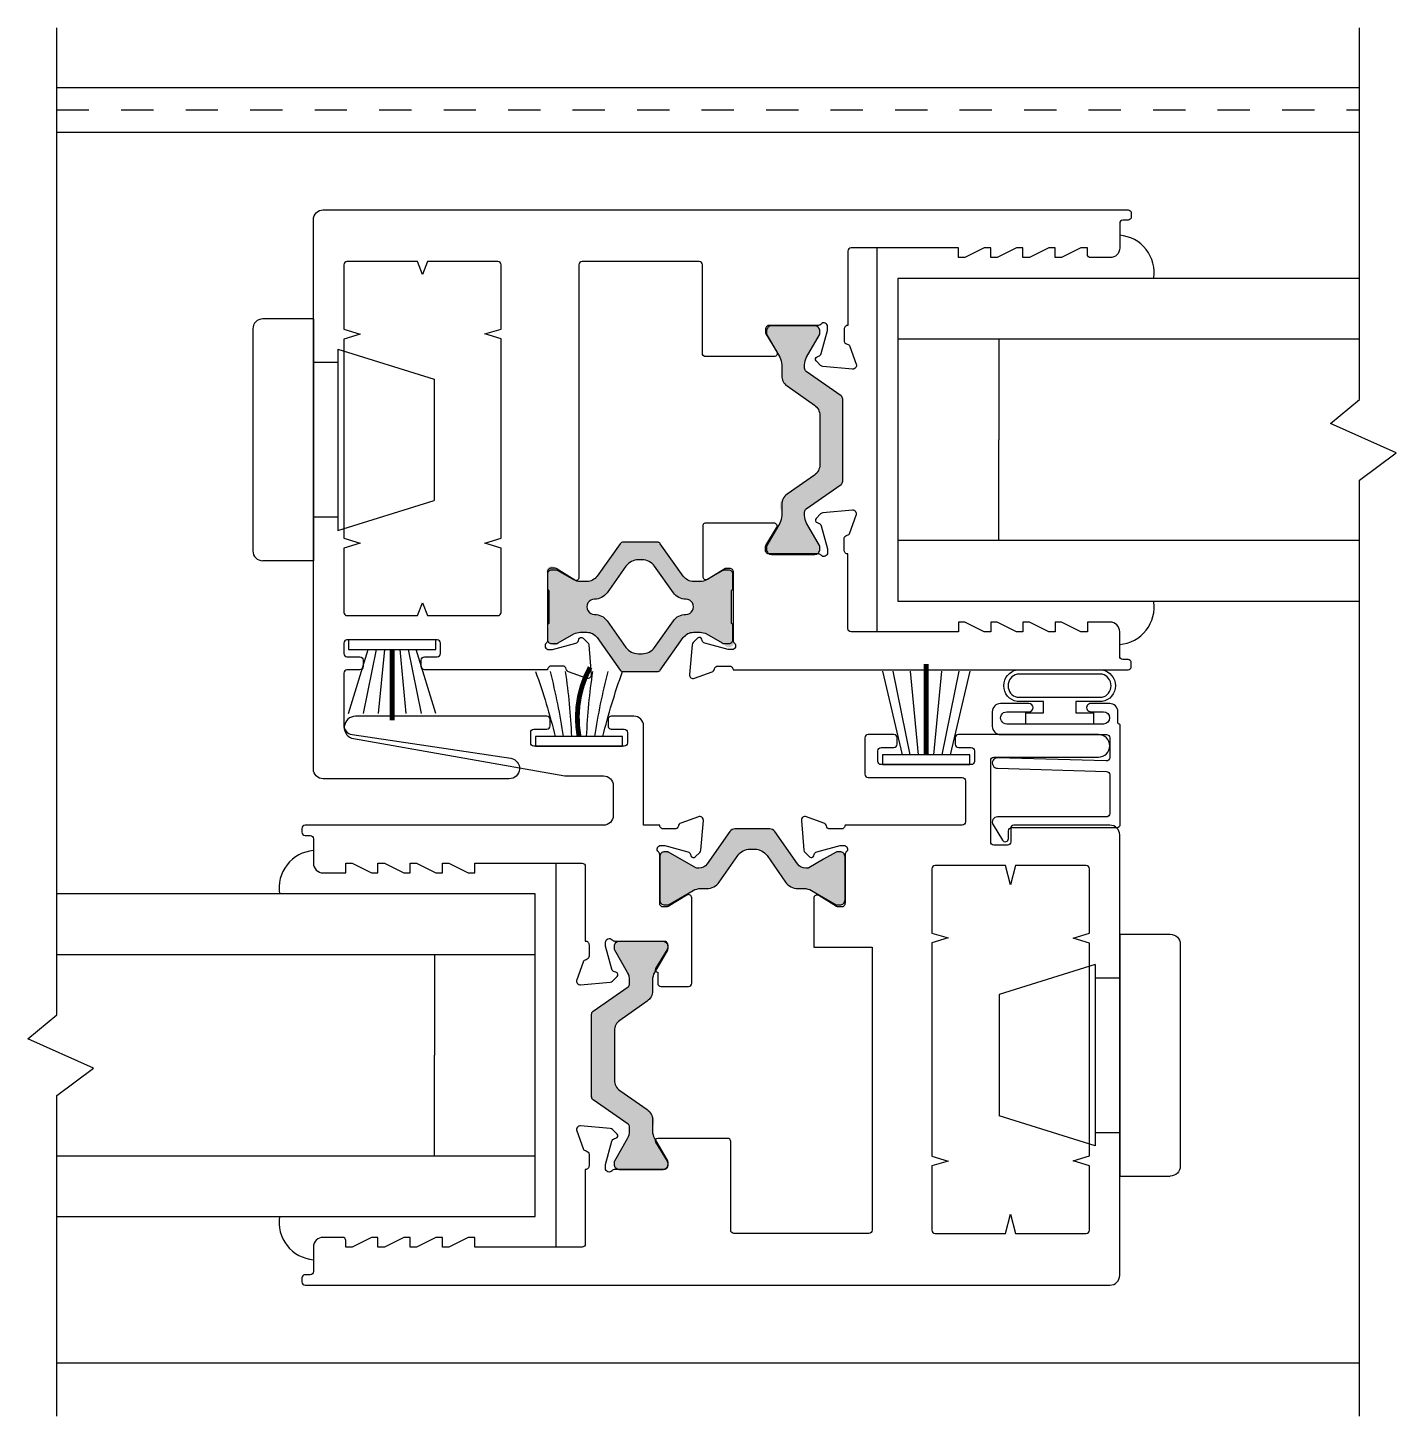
# Model space of a CAD drawing. Extents: x -9.6 to 40.2, y -9.9 to 28.
# Drawn here: x 4.926 to 9.169, y 0.963 to 5.269 of the extents above; entities that cross this region are included whole.
import ezdxf

# ---------------------------------------------------------------- set-up
doc = ezdxf.new("R2010")
doc.units = 0
doc.header["$LTSCALE"] = 0.25
doc.header["$MEASUREMENT"] = 0
doc.linetypes.add('HIDDEN', pattern=[0.375, 0.25, -0.125])
doc.layers.get('0').update_dxf_attribs({"linetype": 'CONTINUOUS'})
for name, color, linetype in [('GLASS-VINYL', 7, 'CONTINUOUS'), ('I-STRUT', 7, 'CONTINUOUS'), ('MISC', 7, 'CONTINUOUS'), ('SASH', 5, 'CONTINUOUS'), ('SEAL', 7, 'CONTINUOUS'), ('SILL-PAN', 7, 'CONTINUOUS'), ('VENT', 5, 'CONTINUOUS')]:
    doc.layers.add(name, color=color, linetype=linetype)
doc.styles.get("Standard").update_dxf_attribs({"font": 'simplex.shx'})

# ---------------------------------------------------------------- blocks, each defined once
blk = doc.blocks.new('25064-18mmX6mm-I-STRUT')
at = {"layer": 'I-STRUT'}
h = blk.add_hatch(color=256, dxfattribs=at)
h.dxf.hatch_style = 1
h.paths.add_polyline_path([(-0.2205, 0.3535, 0.414214), (-0.2362, 0.3377, 0.469068), (-0.2352, 0.3257), (-0.189, 0.2457), (-0.189, 0.1993, 0.244698), (-0.1722, 0.167), (-0.0877, 0.1078, -0.244698), (-0.0709, 0.0756), (-0.0709, -0.0773, -0.244698), (-0.0877, -0.1095), (-0.1722, -0.1687, 0.384668), (-0.1922, -0.2176, -0.227519), (-0.1953, -0.2583), (-0.2352, -0.3274, 0.131652), (-0.2362, -0.3313, 0.640011), (-0.2205, -0.3552), (-0.0866, -0.3552, 0.414214), (-0.0709, -0.3394, 0.469068), (-0.0719, -0.3274), (-0.1181, -0.2474), (-0.1181, -0.2174), (-0.005, -0.1382, 0.244698), (0, -0.1285), (0, -0.1268), (0, 0.1268, 0.244698), (-0.005, 0.1365), (-0.1181, 0.2157), (-0.1181, 0.2457), (-0.0719, 0.3257, 0.131652), (-0.0709, 0.3296, 0.640011), (-0.0866, 0.3535)])
blk.add_lwpolyline([(0, -0.1299), (0, -0.1268), (0, 0.1268, 0.244698), (-0.005, 0.1365), (-0.1131, 0.2122, -0.244698), (-0.1181, 0.2218), (-0.1181, 0.233, -0.131652), (-0.1118, 0.2566), (-0.0719, 0.3257, 0.131652), (-0.0709, 0.3296), (-0.0709, 0.3377, 0.414214), (-0.0866, 0.3535), (-0.2205, 0.3535, 0.414214), (-0.2362, 0.3377), (-0.2362, 0.3296, 0.131652), (-0.2352, 0.3257), (-0.1953, 0.2566, -0.131652), (-0.189, 0.233), (-0.189, 0.1993, 0.244698), (-0.1722, 0.167), (-0.0877, 0.1078, -0.244698), (-0.0709, 0.0756), (-0.0709, -0.0773, -0.244698), (-0.0877, -0.1095), (-0.1722, -0.1687, 0.244698), (-0.189, -0.201), (-0.189, -0.2347, -0.131652), (-0.1953, -0.2583), (-0.2352, -0.3274, 0.131652), (-0.2362, -0.3313), (-0.2362, -0.3394, 0.414214), (-0.2205, -0.3552), (-0.0866, -0.3552, 0.414214), (-0.0709, -0.3394), (-0.0709, -0.3313, 0.131652), (-0.0719, -0.3274), (-0.1118, -0.2583, -0.131652), (-0.1181, -0.2347), (-0.1181, -0.2235, -0.244698), (-0.1131, -0.2139), (-0.005, -0.1382, 0.244698), (0, -0.1285)], format="xyb", dxfattribs=at)
blk = doc.blocks.new('25065-14.6mmX10.2mm-I-STRUT')
at = {"layer": 'I-STRUT'}
h = blk.add_hatch(color=256, dxfattribs=at)
h.dxf.hatch_style = 1
h.paths.add_polyline_path([(-0.2213, 0.1958, 0.242889), (-0.2309, 0.2008), (-0.2835, 0.2008), (-0.336, 0.2008, 0.242889), (-0.3456, 0.1958), (-0.417, 0.0953, -0.242889), (-0.4491, 0.0787), (-0.4802, 0.0787), (-0.5378, 0.112, 0.131652), (-0.5437, 0.1136, 1.253406), (-0.5709, 0.1018), (-0.5709, 0.0591), (-0.5708, 0.0584, 0.217301), (-0.5669, 0.0512), (-0.5669, -0.0512), (-0.5709, -0.1018, 0.414214), (-0.5591, -0.1136, 0.629762), (-0.5378, -0.112), (-0.4802, -0.0787), (-0.4491, -0.0787, -0.242889), (-0.417, -0.0953), (-0.3456, -0.1958, 0.242889), (-0.336, -0.2008), (-0.2835, -0.2008), (-0.2309, -0.2008, 0.242889), (-0.2213, -0.1958), (-0.1499, -0.0953, -0.242889), (-0.1178, -0.0787), (-0.0867, -0.0787), (-0.0291, -0.112, 0.131652), (-0.0232, -0.1136, 1.253406), (0.0039, -0.1018), (0.0039, -0.0591), (0.0039, -0.0584, 0.217301), (0, -0.0512), (0, 0.0512), (0.0039, 0.1018, 0.414214), (-0.0079, 0.1136, 0.629762), (-0.0291, 0.112), (-0.0867, 0.0787), (-0.1178, 0.0787, -0.242889), (-0.1499, 0.0953)])
h.paths.add_polyline_path([(-0.2392, 0.1261), (-0.1807, 0.0438, 0.244669), (-0.1419, 0.0239, -1.006741), (-0.1419, -0.0234, 0.244669), (-0.1807, -0.0432), (-0.2392, -0.1255, -0.242889), (-0.2777, -0.1454), (-0.2835, -0.1454), (-0.2892, -0.1454, -0.242889), (-0.3277, -0.1255), (-0.3862, -0.0432, 0.244669), (-0.425, -0.0234, -1.006741), (-0.425, 0.0239, 0.244669), (-0.3862, 0.0438), (-0.3277, 0.1261, -0.242889), (-0.2892, 0.1459), (-0.2835, 0.1459), (-0.2777, 0.1459, -0.242889)], flags=16)
for points in [[(-0.5709, -0.0591), (-0.5709, -0.1018, 0.414214), (-0.5591, -0.1136), (-0.5437, -0.1136, 0.131652), (-0.5378, -0.112), (-0.4893, -0.084, -0.131652), (-0.4697, -0.0787), (-0.4491, -0.0787, -0.242889), (-0.417, -0.0953), (-0.3456, -0.1958, 0.242889), (-0.336, -0.2008), (-0.2835, -0.2008), (-0.2309, -0.2008, 0.242889), (-0.2213, -0.1958), (-0.1499, -0.0953, -0.242889), (-0.1178, -0.0787), (-0.0973, -0.0787, -0.131652), (-0.0776, -0.084), (-0.0291, -0.112, 0.131652), (-0.0232, -0.1136), (-0.0079, -0.1136, 0.414214), (0.0039, -0.1018), (0.0039, -0.0591, 0.236068), (0, -0.0512), (0, 0.0512, 0.236068), (0.0039, 0.0591), (0.0039, 0.1018, 0.414214), (-0.0079, 0.1136), (-0.0232, 0.1136, 0.131652), (-0.0291, 0.112), (-0.0776, 0.084, -0.131652), (-0.0973, 0.0787), (-0.1178, 0.0787, -0.242889), (-0.1499, 0.0953), (-0.2213, 0.1958, 0.242889), (-0.2309, 0.2008), (-0.2835, 0.2008), (-0.336, 0.2008, 0.242889), (-0.3456, 0.1958), (-0.417, 0.0953, -0.242889), (-0.4491, 0.0787), (-0.4697, 0.0787, -0.131652), (-0.4893, 0.084), (-0.5378, 0.112, 0.131652), (-0.5437, 0.1136), (-0.5591, 0.1136, 0.414214), (-0.5709, 0.1018), (-0.5709, 0.0591, 0.236068), (-0.5669, 0.0512), (-0.5669, -0.0512, 0.236068)], [(-0.425, -0.0234, -0.244669), (-0.3862, -0.0432), (-0.3277, -0.1255, 0.242889), (-0.2892, -0.1454), (-0.2835, -0.1454), (-0.2777, -0.1454, 0.242889), (-0.2392, -0.1255), (-0.1807, -0.0432, -0.244669), (-0.1419, -0.0234, 1.006741), (-0.1419, 0.0239, -0.244669), (-0.1807, 0.0438), (-0.2392, 0.1261, 0.242889), (-0.2777, 0.1459), (-0.2835, 0.1459), (-0.2892, 0.1459, 0.242889), (-0.3277, 0.1261), (-0.3862, 0.0438, -0.244669), (-0.425, 0.0239, 1.006741)]]:
    blk.add_lwpolyline(points, format="xyb", close=True, dxfattribs=at)
blk = doc.blocks.new('3727-1-THERMAL-SLIDING-INTERLOCKER')
at = {"layer": 'VENT'}
for points in [[(2.5, 0.84), (2.5, 0.764, -0.414214), (2.47, 0.734), (2.41, 0.734, -0.414214), (2.4, 0.744), (2.4, 0.764), (2.38, 0.764), (2.32, 0.734), (2.3, 0.734), (2.3, 0.764), (2.28, 0.764), (2.22, 0.734), (2.2, 0.734), (2.2, 0.764), (2.18, 0.764), (2.12, 0.734), (2.1, 0.734), (2.1, 0.764), (2.08, 0.764), (2.02, 0.734), (2, 0.734), (2, 0.764), (1.667, 0.764, 0.414214), (1.657, 0.754), (1.657, 0.524, 0.414214), (1.6454, 0.5124), (1.6454, 0.4775, 0.359508), (1.6548, 0.4661, -0.263725), (1.6635, 0.4587), (1.6834, 0.4041), (1.6834, 0.404, -0.548619), (1.6715, 0.3885), (1.5799, 0.3965, -0.176327), (1.5727, 0.3999), (1.5586, 0.4139, -0.57735), (1.562, 0.4269), (1.5664, 0.4281, 0.267949), (1.5746, 0.4363), (1.594, 0.5085, 0.065543), (1.5944, 0.5115), (1.5944, 0.5201, 0.6885), (1.5741, 0.5279, -0.213422), (1.5654, 0.524), (1.413, 0.524, 0.414214), (1.4014, 0.5124), (1.4014, 0.5038, 0.137872), (1.4031, 0.4978), (1.4369, 0.4424, -0.585524), (1.4283, 0.4272), (1.216, 0.4272, -0.414214), (1.206, 0.4372), (1.206, 0.712, 0.414214), (1.196, 0.722), (0.8328, 0.722, 0.414214), (0.8228, 0.712), (0.8228, -0.2596, -0.585524), (0.811, -0.2662), (0.7522, -0.2303, 0.137872), (0.7462, -0.2286), (0.7376, -0.2286, 0.414214), (0.726, -0.2402), (0.726, -0.4524, -0.213422), (0.7221, -0.4611, 0.6885), (0.7299, -0.4814), (0.7385, -0.4814, 0.065543), (0.7415, -0.481), (0.8137, -0.4616, 0.267949), (0.8219, -0.4534), (0.8231, -0.449, -0.57735), (0.8361, -0.4456), (0.8501, -0.4597, -0.176327), (0.8535, -0.4669), (0.8615, -0.5585, -0.548619), (0.846, -0.5704), (0.8459, -0.5704), (0.7913, -0.5505, -0.263725), (0.7839, -0.5418, 0.359508), (0.7725, -0.5324), (0.7376, -0.5324, 0.414214), (0.726, -0.544), (0.344, -0.544, -0.414214), (0.334, -0.534), (0.334, -0.514, -0.414214), (0.344, -0.504), (0.384, -0.504, 0.414214), (0.394, -0.494), (0.394, -0.461, 0.414214), (0.384, -0.451), (0.104, -0.451, 0.414214), (0.094, -0.461), (0.094, -0.494, 0.414214), (0.104, -0.504), (0.144, -0.504, -0.414214), (0.154, -0.514), (0.154, -0.534, -0.414214), (0.144, -0.544), (0.104, -0.544, 0.414214), (0.094, -0.554), (0.094, -0.7151, 0.3714), (0.1196, -0.7448), (0.6118, -0.8184, -0.928445), (0.6071, -0.882), (0.03, -0.882, -0.414214), (0, -0.852), (0, 0.852, -0.414214), (0.03, 0.882), (2.526, 0.882, -0.414214), (2.536, 0.872), (2.536, 0.86, -0.414214), (2.526, 0.85), (2.51, 0.85, 0.414214)], [(0.094, 0.5125), (0.1445, 0.497), (0.094, 0.4815), (0.094, -0.1355), (0.1445, -0.151), (0.094, -0.1665), (0.094, -0.366, 0.414214), (0.104, -0.376), (0.3227, -0.376), (0.3382, -0.336), (0.3537, -0.376), (0.572, -0.376, 0.414214), (0.582, -0.366), (0.582, -0.1666), (0.5315, -0.1513), (0.582, -0.136), (0.582, 0.482), (0.5315, 0.4973), (0.582, 0.5126), (0.582, 0.712, 0.414214), (0.572, 0.722), (0.3537, 0.722), (0.3382, 0.682), (0.3227, 0.722), (0.104, 0.722, 0.414214), (0.094, 0.712)]]:
    blk.add_lwpolyline(points, format="xyb", close=True, dxfattribs=at)
blk = doc.blocks.new('3727-2-THERMAL-SLIDING-INTERLOCKER')
at = {"layer": 'VENT'}
blk.add_lwpolyline([(1.1809, -0.5704), (1.2355, -0.5505, 0.263725), (1.2429, -0.5418, -0.359508), (1.2543, -0.5324), (1.2892, -0.5324, -0.414214), (1.3008, -0.544), (2.5254, -0.544, 0.414214), (2.5354, -0.534), (2.5354, -0.522, 0.414214), (2.5254, -0.512), (2.5094, -0.512, -0.414214), (2.4994, -0.502), (2.4994, -0.426, 0.414214), (2.4694, -0.396), (2.3994, -0.396), (2.3994, -0.426), (2.3794, -0.426), (2.3194, -0.396), (2.2994, -0.396), (2.2994, -0.426), (2.2794, -0.426), (2.2194, -0.396), (2.1994, -0.396), (2.1994, -0.426), (2.1794, -0.426), (2.1194, -0.396), (2.0994, -0.396), (2.0994, -0.426), (2.0794, -0.426), (2.0194, -0.396), (1.9994, -0.396), (1.9994, -0.426), (1.6664, -0.426, -0.414214), (1.6564, -0.416), (1.6564, -0.1849, -0.414214), (1.6448, -0.1732), (1.6448, -0.1384, -0.359508), (1.6542, -0.127, 0.263725), (1.6629, -0.1195), (1.6828, -0.065), (1.6828, -0.0649, 0.548619), (1.6709, -0.0493), (1.5793, -0.0574, 0.176327), (1.5721, -0.0607), (1.558, -0.0748, 0.57735), (1.5615, -0.0878), (1.5658, -0.0889, -0.267949), (1.5741, -0.0972), (1.5934, -0.1694, -0.065543), (1.5938, -0.1724), (1.5938, -0.181, -0.6885), (1.5735, -0.1887, 0.213422), (1.5649, -0.1849), (1.4124, -0.1849, -0.414214), (1.4008, -0.1732), (1.4008, -0.1647, -0.137872), (1.4025, -0.1586), (1.4357, -0.1042, 0.585524), (1.4272, -0.089), (1.2164, -0.089, 0.414214), (1.2064, -0.099), (1.2064, -0.254, 0.585524), (1.2216, -0.2626), (1.2746, -0.2303, -0.137872), (1.2806, -0.2286), (1.2892, -0.2286, -0.414214), (1.3008, -0.2402), (1.3008, -0.4524, 0.213422), (1.3047, -0.4611, -0.6885), (1.2969, -0.4814), (1.2883, -0.4814, -0.065543), (1.2853, -0.481), (1.2131, -0.4616, -0.267949), (1.2049, -0.4534), (1.2037, -0.449, 0.57735), (1.1907, -0.4456), (1.1767, -0.4597, 0.176327), (1.1733, -0.4669), (1.1653, -0.5585, 0.548619), (1.1808, -0.5704)], format="xyb", close=True, dxfattribs=at)
blk = doc.blocks.new('A$C1D443341')
for p, q in [((0.188, 0.75), (0.031, 0.75)), ((0.188, 0.75), (0.188, 0)), ((0, 0.719), (0, 0.031)), ((0.264, 0.656), (0.562, 0.563)), ((0.264, 0.656), (0.264, 0.094)), ((0.264, 0.615), (0.188, 0.615)), ((0.562, 0.563), (0.562, 0.187)), ((0.264, 0.094), (0.562, 0.187)), ((0.264, 0.135), (0.188, 0.135)), ((0.188, 0), (0.031, 0))]:
    blk.add_line(p, q)
for centre, start, end in [((0.031, 0.719), 90, 180), ((0.031, 0.031), 180, 270)]:
    blk.add_arc(centre, 0.031, start, end)
blk = doc.blocks.new('*U114')
for p, q in [((0.03, 0.0494), (0.2285, 0.0899)), ((0.03, 0.0235), (0.2285, 0.0428)), ((0.03, -0.0235), (0.2285, -0.0428)), ((0.03, -0.0494), (0.2285, -0.0899))]:
    blk.add_line(p, q)
at = {"layer": 'SEAL'}
for p, q in [((0.2285, 0.135), (0.03, 0.0742)), ((0.2285, -0.135), (0.03, -0.0742))]:
    blk.add_line(p, q, dxfattribs=at)
blk.add_lwpolyline([(0, -0.135), (0, 0.135), (0.03, 0.135), (0.03, -0.135)], close=True, dxfattribs=at)
at = {"layer": 'SEAL', "const_width": 0.015}
blk.add_lwpolyline([(0.03, 0), (0.2496, 0)], dxfattribs=at)
at = {"flags": 9}
for tag, p in [('MANUFACTURER_PART_#', (0, -0.1988)), ('FLEETWOOD_PART_#', (-0.0006, -0.2487))]:
    blk.add_attdef(tag, p, '', height=0.0312, dxfattribs=at)
blk = doc.blocks.new('3727-SLIDING-INTERLOCK-ASSEMBLY')
for name, p in [('3727-1-THERMAL-SLIDING-INTERLOCKER', (-1.8119, -0.1719)), ('25064-18mmX6mm-I-STRUT', (-0.1708, -0.0029)), ('3727-2-THERMAL-SLIDING-INTERLOCKER', (-1.8113, -0.1719)), ('25065-14.6mmX10.2mm-I-STRUT', (-0.5151, -0.5208))]:
    blk.add_blockref(name, p)
at = {"layer": 'MISC'}
blk.add_blockref('A$C1D443341', (-1.9999, -0.3779), dxfattribs=at)
at = {"layer": 'SEAL', "xscale": -1, "rotation": 90}
blk.add_blockref('*U114', (-1.5679, -0.6229), dxfattribs=at)
blk = doc.blocks.new('3728-1-FIXED-INTERLOCKER')
at = {"layer": 'VENT', "linetype": 'Continuous'}
blk.add_lwpolyline([(-0.9169, 0.7195), (-0.9715, 0.7394), (-0.9715, 0.7394, 0.548619), (-0.9871, 0.7275), (-0.9791, 0.6359, 0.176327), (-0.9757, 0.6287), (-0.9616, 0.6146, 0.57735), (-0.9487, 0.618), (-0.9475, 0.6224, -0.267949), (-0.9393, 0.6306), (-0.8671, 0.65, -0.065543), (-0.8641, 0.6504), (-0.8555, 0.6504, -0.6885), (-0.8477, 0.6301, 0.213422), (-0.8516, 0.6214), (-0.8516, 0.471, -0.414214), (-0.8632, 0.4594), (-0.8718, 0.4594, -0.137872), (-0.8778, 0.4611), (-0.9332, 0.4949, 0.585524), (-0.9484, 0.4864), (-0.9484, 0.3344), (-0.7674, 0.3344), (-0.7674, -0.543, -0.414214), (-0.7774, -0.553), (-1.196, -0.553, -0.414214), (-1.206, -0.543), (-1.206, -0.268, 0.414214), (-1.216, -0.258), (-1.4324, -0.258, 0.585524), (-1.439, -0.2698), (-1.4031, -0.3286, -0.137872), (-1.4014, -0.3346), (-1.4014, -0.3432, -0.414214), (-1.413, -0.3548), (-1.5654, -0.3548, 0.213422), (-1.5741, -0.3587, -0.6885), (-1.5944, -0.3509), (-1.5944, -0.3423, -0.065543), (-1.594, -0.3393), (-1.5746, -0.2671, -0.267949), (-1.5664, -0.2589), (-1.562, -0.2577, 0.57735), (-1.5586, -0.2447), (-1.5727, -0.2307, 0.176327), (-1.5799, -0.2273), (-1.6715, -0.2193, 0.548619), (-1.6834, -0.2348), (-1.6834, -0.2349), (-1.6635, -0.2895, 0.263725), (-1.6548, -0.2969, -0.359508), (-1.6454, -0.3083), (-1.6454, -0.3432, -0.414214), (-1.657, -0.3548), (-1.657, -0.585, -0.414214), (-1.667, -0.595), (-2, -0.595), (-2, -0.565), (-2.02, -0.565), (-2.08, -0.595), (-2.1, -0.595), (-2.1, -0.565), (-2.12, -0.565), (-2.18, -0.595), (-2.2, -0.595), (-2.2, -0.565), (-2.22, -0.565), (-2.28, -0.595), (-2.3, -0.595), (-2.3, -0.565), (-2.32, -0.565), (-2.38, -0.595), (-2.4, -0.595), (-2.4, -0.575, 0.414214), (-2.41, -0.565), (-2.47, -0.565, 0.414214), (-2.5, -0.595), (-2.5, -0.671, -0.414214), (-2.51, -0.681), (-2.526, -0.681, 0.414214), (-2.536, -0.691), (-2.536, -0.703, 0.414214), (-2.526, -0.713), (-0.03, -0.713, 0.414214), (0, -0.683), (0, 0.683, 0.414214), (-0.03, 0.713), (-0.328, 0.713, 0.414214), (-0.338, 0.703), (-0.338, 0.661, -0.414214), (-0.348, 0.651), (-0.39, 0.651, -0.414214), (-0.4, 0.661), (-0.4, 0.914, -0.414214), (-0.39, 0.924), (-0.066, 0.924, 1), (-0.066, 0.994), (-0.5, 0.994, 0.414214), (-0.51, 0.984), (-0.51, 0.964, 0.414214), (-0.5, 0.954), (-0.46, 0.954, -0.414214), (-0.45, 0.944), (-0.45, 0.911, -0.414214), (-0.46, 0.901), (-0.74, 0.901, -0.414214), (-0.75, 0.911), (-0.75, 0.944, -0.414214), (-0.74, 0.954), (-0.7, 0.954, 0.414214), (-0.69, 0.964), (-0.69, 0.984, 0.414214), (-0.7, 0.994), (-0.78, 0.994, 0.414214), (-0.79, 0.984), (-0.79, 0.871, 0.414214), (-0.78, 0.861), (-0.488, 0.861, -0.414214), (-0.478, 0.851), (-0.478, 0.723, -0.414214), (-0.488, 0.713), (-0.8516, 0.713, -0.414214), (-0.8632, 0.7014), (-0.8981, 0.7014, -0.359508), (-0.9095, 0.7108, 0.263725), (-0.9169, 0.7195), (-0.9715, 0.7394), (-0.9715, 0.7394, 0.548619), (-0.9871, 0.7275), (-0.9791, 0.6359)], format="xyb", dxfattribs=at)
blk.add_lwpolyline([(-0.094, -0.3435), (-0.1445, -0.328), (-0.094, -0.3125), (-0.094, 0.3475), (-0.1445, 0.363), (-0.094, 0.3785), (-0.094, 0.578, 0.414214), (-0.104, 0.588), (-0.3227, 0.588), (-0.3382, 0.528), (-0.3537, 0.588), (-0.572, 0.588, 0.414214), (-0.582, 0.578), (-0.582, 0.3786), (-0.5315, 0.3633), (-0.582, 0.348), (-0.582, -0.313), (-0.5315, -0.3283), (-0.582, -0.3436), (-0.582, -0.543, 0.414214), (-0.572, -0.553), (-0.3537, -0.553), (-0.3382, -0.493), (-0.3227, -0.553), (-0.104, -0.553, 0.414214), (-0.094, -0.543)], format="xyb", close=True, dxfattribs=at)
blk = doc.blocks.new('3728-2-FIXED-INTERLOCKER')
at = {"layer": 'VENT', "linetype": 'Continuous'}
blk.add_lwpolyline([(-1.8264, 1.001, -0.414214), (-1.8164, 1.011), (-1.7764, 1.011, 0.414214), (-1.7664, 1.021), (-1.7664, 1.041, 0.414214), (-1.7764, 1.051), (-2.3695, 1.051, 0.916331), (-2.3756, 0.9815), (-1.7204, 0.866), (-1.6004, 0.866, -0.414214), (-1.5704, 0.836), (-1.5704, 0.743, -0.414214), (-1.6004, 0.713), (-2.526, 0.713, 0.414214), (-2.536, 0.703), (-2.536, 0.691, 0.414214), (-2.526, 0.681), (-2.51, 0.681, -0.414214), (-2.5, 0.671), (-2.5, 0.595, 0.414214), (-2.47, 0.565), (-2.4, 0.565), (-2.4, 0.595), (-2.38, 0.595), (-2.32, 0.565), (-2.3, 0.565), (-2.3, 0.595), (-2.28, 0.595), (-2.22, 0.565), (-2.2, 0.565), (-2.2, 0.595), (-2.18, 0.595), (-2.12, 0.565), (-2.1, 0.565), (-2.1, 0.595), (-2.08, 0.595), (-2.02, 0.565), (-2, 0.565), (-2, 0.595), (-1.667, 0.595, -0.414214), (-1.657, 0.585), (-1.657, 0.3539, -0.414214), (-1.6454, 0.3422), (-1.6454, 0.3074, -0.359508), (-1.6548, 0.296, 0.263725), (-1.6635, 0.2885), (-1.6834, 0.234), (-1.6834, 0.2339, 0.548619), (-1.6715, 0.2183), (-1.5799, 0.2264, 0.176327), (-1.5727, 0.2297), (-1.5586, 0.2438, 0.57735), (-1.562, 0.2568), (-1.5664, 0.2579, -0.267949), (-1.5746, 0.2662), (-1.594, 0.3384, -0.065543), (-1.5944, 0.3414), (-1.5944, 0.35, -0.6885), (-1.5741, 0.3577, 0.213422), (-1.5654, 0.3539), (-1.413, 0.3539, -0.414214), (-1.4014, 0.3422), (-1.4014, 0.3337, -0.137872), (-1.4031, 0.3276), (-1.439, 0.2688, 0.585524), (-1.4324, 0.257), (-1.4324, 0.223, 0.414214), (-1.4224, 0.213), (-1.337, 0.213, 0.414214), (-1.327, 0.223), (-1.327, 0.4879, 0.585524), (-1.3422, 0.4964), (-1.4001, 0.4611, -0.137872), (-1.4062, 0.4594), (-1.4148, 0.4594, -0.414214), (-1.4264, 0.471), (-1.4264, 0.6214, 0.213422), (-1.4303, 0.6301, -0.6885), (-1.4225, 0.6504), (-1.4139, 0.6504, -0.065543), (-1.4109, 0.65), (-1.3387, 0.6306, -0.267949), (-1.3305, 0.6224), (-1.3293, 0.618, 0.57735), (-1.3163, 0.6146), (-1.3022, 0.6287, 0.176327), (-1.2989, 0.6359), (-1.2909, 0.7275, 0.548619), (-1.3064, 0.7394), (-1.3065, 0.7394), (-1.3611, 0.7195, 0.263725), (-1.3685, 0.7108, -0.359508), (-1.3799, 0.7014), (-1.4148, 0.7014, -0.414214), (-1.4264, 0.713), (-1.4764, 0.713), (-1.4764, 0.7587), (-1.4764, 1.021, 0.414214), (-1.5064, 1.051), (-1.5764, 1.051, 0.414214), (-1.5864, 1.041), (-1.5864, 1.021, 0.414214), (-1.5764, 1.011), (-1.5364, 1.011, -0.414214), (-1.5264, 1.001), (-1.5264, 0.968, -0.414214), (-1.5364, 0.958), (-1.8164, 0.958, -0.414214), (-1.8264, 0.968)], format="xyb", close=True, dxfattribs=at)
blk = doc.blocks.new('25066-14.6mmX6mm-I-STRUT')
at = {"layer": 'I-STRUT'}
h = blk.add_hatch(color=256, dxfattribs=at)
h.dxf.hatch_style = 1
h.paths.add_polyline_path([(-0.0068, -0.063), (0, -0.063), (0.0068, -0.063, -0.244698), (0.0455, -0.0831), (0.1027, -0.1649, 0.304221), (0.1509, -0.1859, -0.181711), (0.1837, -0.1914), (0.2205, -0.2126), (0.2596, -0.2352, 0.131652), (0.2635, -0.2362, 0.640011), (0.2874, -0.2205), (0.2874, -0.2008), (0.2874, -0.1063), (0.2874, -0.0866, 0.414214), (0.2717, -0.0709, 0.469068), (0.2596, -0.0719), (0.2205, -0.0945), (0.1755, -0.1205, -0.131652), (0.1696, -0.122), (0.166, -0.122, -0.244698), (0.1402, -0.1086), (0.07, -0.0084, 0.244698), (0.0539, 0), (0, 0), (-0.0539, 0, 0.244698), (-0.07, -0.0084), (-0.1402, -0.1086, -0.244698), (-0.166, -0.122), (-0.1728, -0.122), (-0.2596, -0.0719, 0.131652), (-0.2635, -0.0709, 0.640011), (-0.2874, -0.0866), (-0.2874, -0.1063), (-0.2874, -0.2008), (-0.2874, -0.2205, 0.414214), (-0.2717, -0.2362, 0.469068), (-0.2596, -0.2352), (-0.1728, -0.185), (-0.1414, -0.185, 0.244698), (-0.1027, -0.1649), (-0.0455, -0.0831, -0.244698)])
blk.add_lwpolyline([(-0.2635, -0.0709), (-0.2717, -0.0709, 0.414214), (-0.2874, -0.0866), (-0.2874, -0.1063), (-0.2874, -0.2008), (-0.2874, -0.2205, 0.414214), (-0.2717, -0.2362), (-0.2635, -0.2362, 0.131652), (-0.2596, -0.2352), (-0.1837, -0.1914, -0.131652), (-0.1601, -0.185), (-0.1414, -0.185, 0.244698), (-0.1027, -0.1649), (-0.0455, -0.0831, -0.244698), (-0.0068, -0.063), (0, -0.063), (0.0068, -0.063, -0.244698), (0.0455, -0.0831), (0.1027, -0.1649, 0.244698), (0.1414, -0.185), (0.1601, -0.185, -0.131652), (0.1837, -0.1914), (0.2205, -0.2126), (0.2596, -0.2352, 0.131652), (0.2635, -0.2362), (0.2717, -0.2362, 0.414214), (0.2874, -0.2205), (0.2874, -0.2008), (0.2874, -0.1063), (0.2874, -0.0866, 0.414214), (0.2717, -0.0709), (0.2635, -0.0709, 0.131652), (0.2596, -0.0719), (0.2205, -0.0945), (0.1755, -0.1205, -0.131652), (0.1696, -0.122), (0.166, -0.122, -0.244698), (0.1402, -0.1086), (0.07, -0.0084, 0.244698), (0.0539, 0), (0, 0), (-0.0539, 0, 0.244698), (-0.07, -0.0084), (-0.1402, -0.1086, -0.244698), (-0.166, -0.122), (-0.1696, -0.122, -0.131652), (-0.1755, -0.1205), (-0.2596, -0.0719), (-0.2614, -0.0709), (-0.2635, -0.0709, -0.131652), (-0.2596, -0.0719)], format="xyb", dxfattribs=at)
blk = doc.blocks.new('*U115')
for centre, radius, start, end in [((-0.3932, 1.8385), 1.8144, 283.4872, 290.1344), ((-0.2541, 1.9815), 1.9529, 278.3647, 284.3947), ((-0.0497, 1.9172), 1.8953, 272.4104, 278.5292), ((-0.0497, -1.9172), 1.8953, 81.4708, 87.5896), ((-0.2541, -1.9815), 1.9529, 75.6053, 81.6353), ((-0.3932, -1.8385), 1.8144, 69.8656, 76.5128)]:
    blk.add_arc(centre, radius, start, end)
at = {"layer": 'SEAL'}
blk.add_lwpolyline([(0, -0.135), (0, 0.135), (0.03, 0.135), (0.03, -0.135)], close=True, dxfattribs=at)
at = {"layer": 'SEAL', "const_width": 0.015}
blk.add_lwpolyline([(0.03, 0, 0.171612), (0.2445, 0.0342)], format="xyb", dxfattribs=at)
at = {"flags": 9}
for tag, p in [('MANUFACTURER_PART_#', (0, -0.1988)), ('FLEETWOOD_PART_#', (-0.0006, -0.2487))]:
    blk.add_attdef(tag, p, '', height=0.0312, dxfattribs=at)
blk = doc.blocks.new('19117-Seal')
for p, q in [((0.29, 0.1349), (0.03, 0.0742)), ((0.03, 0.0494), (0.29, 0.1025)), ((0.03, 0.0235), (0.29, 0.0488)), ((0.03, -0.0235), (0.29, -0.0488)), ((0.03, -0.0494), (0.29, -0.1025)), ((0.29, -0.135), (0.03, -0.0742))]:
    blk.add_line(p, q)
at = {"const_width": 0.015}
blk.add_lwpolyline([(0.03, 0), (0.3116, 0)], dxfattribs=at)
at = {"layer": 'SEAL'}
blk.add_lwpolyline([(0, -0.135), (0, 0.135), (0.03, 0.135), (0.03, -0.135)], close=True, dxfattribs=at)
at = {"flags": 9}
for tag, p in [('MANUFACTURER_PART_#', (0, -0.1988)), ('FLEETWOOD_PART_#', (-0.0006, -0.2487))]:
    blk.add_attdef(tag, p, '', height=0.0312, dxfattribs=at)
blk = doc.blocks.new('*U120')
at = {"layer": 'SASH', "color": 7}
for points in [[(1.5212, 1.0268), (1.5212, 1.0618), (1.5762, 1.0618), (1.5762, 1.0963), (1.4943, 1.0963, -0.830739), (1.4943, 1.195), (1.7581, 1.195, -0.830739), (1.7581, 1.0963), (1.6762, 1.0963), (1.6762, 1.0618), (1.7312, 1.0618), (1.7312, 1.0268)], [(1.7581, 1.1817), (1.4943, 1.1817, 0.768484), (1.4943, 1.1096), (1.7581, 1.1096, 0.768484)]]:
    blk.add_lwpolyline(points, format="xyb", close=True, dxfattribs=at)
at = {"layer": 'VENT', "color": 7}
blk.add_lwpolyline([(1.4341, 0.8894), (1.7716, 0.8795, -0.405608), (1.7815, 0.8692), (1.7815, 0.749, -0.414214), (1.7712, 0.7387), (1.434, 0.7387, 0.586161), (1.42, 0.7138), (1.4488, 0.6668, 0.75692), (1.4678, 0.6721), (1.4678, 0.6957, -0.414214), (1.4781, 0.7059), (1.8041, 0.7059, 0.414214), (1.8143, 0.7162), (1.8143, 1.0235, 0.414214), (1.811, 1.0268), (1.8105, 1.0268, -0.414214), (1.8071, 1.0301), (1.8071, 1.0647, 0.414214), (1.7815, 1.0904), (1.723, 1.0904, 1.000001), (1.723, 1.0647), (1.7625, 1.0647, -1), (1.7625, 1.0268), (1.4622, 1.0268, -1.000001), (1.4622, 1.0647), (1.5313, 1.0647, 1), (1.5313, 1.0904), (1.4432, 1.0904, 0.414214), (1.4176, 1.0647), (1.4176, 1.0196, 0.414214), (1.4432, 0.994), (1.7712, 0.994, -0.414214), (1.7815, 0.9837), (1.7815, 0.9225, -0.422884), (1.7709, 0.9123), (1.4347, 0.9222, 1.023375)], format="xyb", close=True, dxfattribs=at)
for name, p in [('3728-2-FIXED-INTERLOCKER', (1.8125, 0)), ('3728-1-FIXED-INTERLOCKER', (1.8125, 0)), ('25066-14.6mmX6mm-I-STRUT', (0.6735, 0.7018))]:
    blk.add_blockref(name, p)
at = {"xscale": -1}
blk.add_blockref('25064-18mmX6mm-I-STRUT', (0.1749, 0), dxfattribs=at)
at = {"layer": 'MISC', "xscale": -1}
blk.add_blockref('A$C1D443341', (2.0005, -0.375), dxfattribs=at)
at = {"layer": 'SEAL', "xscale": -1, "rotation": 270}
for name, p in [('*U115', (0.1361, 0.958)), ('19117-Seal', (1.2125, 0.901))]:
    blk.add_blockref(name, p, dxfattribs=at)
blk = doc.blocks.new('*U123')
for name, p in [('3727-SLIDING-INTERLOCK-ASSEMBLY', (0.5619, 0.9569)), ('*U120', (-0.5625, -0.954))]:
    blk.add_blockref(name, p)

msp = doc.modelspace()

# ---------------------------------------------------------------- linework, layer by layer
at = {"color": 7}
for p, q in [((9.0552, 4.3036), (7.6243, 4.3036)), ((7.9368, 4.3036), (7.9368, 3.9911)), ((7.9368, 3.6786), (7.9368, 3.9911)), ((9.0552, 3.6786), (7.6243, 3.6786)), ((5.0156, 2.3956), (6.4993, 2.3956)), ((6.1868, 2.3956), (6.1868, 2.0831)), ((6.1868, 1.7706), (6.1868, 2.0831)), ((5.0156, 1.7706), (6.4993, 1.7706))]:
    msp.add_line(p, q, dxfattribs=at)
for points in [[(9.0552, 0.9634), (9.0552, 3.8661), (9.1694, 3.9504), (8.9655, 4.0418), (9.0552, 4.1161), (9.0552, 5.269)], [(9.0552, 4.4911), (7.6243, 4.4911), (7.6243, 3.9911), (7.6243, 3.4911), (9.0552, 3.4911)], [(5.0156, 1.5831), (6.4993, 1.5831), (6.4993, 2.0831), (6.4993, 2.5831), (5.0156, 2.5831)]]:
    msp.add_lwpolyline(points, dxfattribs=at)
for centre, start, end in [((8.3025, 4.5097), 350.759, 85.3773), ((8.3025, 3.4724), 274.6227, 9.241), ((5.8212, 2.6017), 94.6227, 189.241), ((5.8212, 1.5645), 170.759, 265.3773)]:
    msp.add_arc(centre, 0.1161, start, end)
at = {"layer": 'GLASS-VINYL'}
for p, q in [((5.0156, 2.2081), (5.0156, 5.269)), ((4.9259, 2.1338), (5.0156, 2.2081)), ((5.1298, 2.0424), (4.9259, 2.1338)), ((5.0156, 1.9581), (5.1298, 2.0424)), ((5.0156, 0.9634), (5.0156, 1.9581))]:
    msp.add_line(p, q, dxfattribs=at)
at = {"layer": 'GLASS-VINYL', "color": 7}
for p, q in [((7.5593, 4.5861), (7.5593, 3.3961)), ((6.5643, 1.4881), (6.5643, 2.6781))]:
    msp.add_line(p, q, dxfattribs=at)
at = {"layer": 'SILL-PAN'}
for p, q in [((5.0156, 5.0841), (9.0552, 5.0841)), ((5.0156, 4.9451), (9.0552, 4.9451)), ((5.0156, 1.1291), (9.0552, 1.1291))]:
    msp.add_line(p, q, dxfattribs=at)
at = {"layer": 'SILL-PAN', "linetype": 'HIDDEN'}
msp.add_line((5.0156, 5.0146), (9.0552, 5.0146), dxfattribs=at)

# ---------------------------------------------------------------- block references
at = {"layer": 'VENT'}
msp.add_blockref('*U123', (7.0618, 3.0371), dxfattribs=at)

doc.saveas('drawing.dxf')
